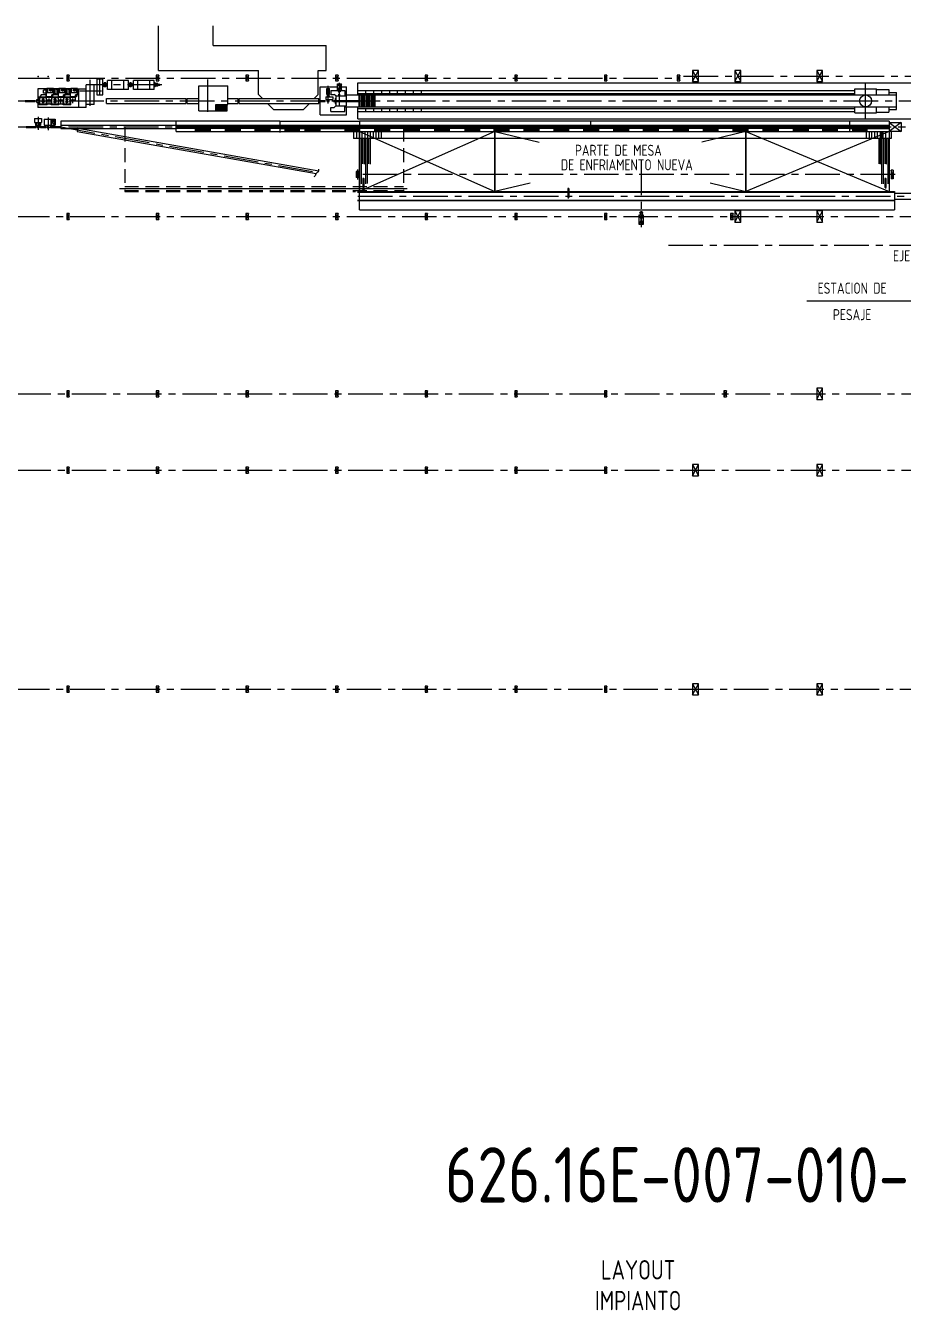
# Model space of a CAD drawing. Extents: x 10 to 414, y 6 to 241.
# Drawn here: x 155.3 to 313.9, y 8.5 to 240.5 of the extents above; entities that cross this region are included whole.
import ezdxf
from ezdxf.enums import TextEntityAlignment as Align

# ---------------------------------------------------------------- set-up
doc = ezdxf.new("R2010")
doc.units = 0
doc.header["$LTSCALE"] = 5
doc.header["$MEASUREMENT"] = 0
doc.header["$PDSIZE"] = -2
doc.linetypes.add('LINEA-LINEETTA', pattern=[2, 1.25, -0.25, 0.25, -0.25])
doc.linetypes.add('TRATTEGGIATA', pattern=[0.75, 0.5, -0.25])
doc.layers.get('0').update_dxf_attribs({"linetype": 'CONTINUOUS'})
for name, color, linetype in [('1', 7, 'LINEA-LINEETTA'), ('12', 3, 'CONTINUOUS'), ('ASSI', 2, 'CONTINUOUS'), ('COLONNA', 20, 'CONTINUOUS'), ('ESS580H', 3, 'CONTINUOUS'), ('FUTURO', 6, 'CONTINUOUS'), ('MACHINE_NUOVE', 3, 'CONTINUOUS'), ('QUOTE', 7, 'CONTINUOUS'), ('SCRITTE2', 7, 'CONTINUOUS')]:
    doc.layers.add(name, color=color, linetype=linetype)
doc.styles.add('DIN', font='DIN.shx', dxfattribs={"width": 0.85})

# ---------------------------------------------------------------- blocks, each defined once
blk = doc.blocks.new('COLONN1')
at = {"layer": 'COLONNA'}
for p, q in [((-125, 300), (125, -300)), ((125, 300), (-125, -300)), ((-125, 300), (-125, -300)), ((125, 300), (-125, 300)), ((125, -300), (125, 300)), ((-125, -300), (125, -300))]:
    blk.add_line(p, q, dxfattribs=at)
blk = doc.blocks.new('COLON2')
at = {"layer": 'COLONNA'}
for p, q in [((-290, 565), (290, -565)), ((-290, -565), (290, 565)), ((-290, 565), (-290, -565)), ((290, 565), (-290, 565)), ((290, -565), (290, 565)), ((-290, -565), (290, -565))]:
    blk.add_line(p, q, dxfattribs=at)

msp = doc.modelspace()

# ---------------------------------------------------------------- linework, layer by layer
at = {"color": 20}
for p, q in [((179.29, 232.42), (179.29, 240.52)), ((189.19, 236.92), (189.19, 240.52)), ((189.19, 236.92), (209.62, 236.92)), ((209.62, 232.42), (209.62, 236.92)), ((179.29, 232.42), (197.38, 232.42)), ((197.38, 228.1), (197.38, 232.42)), ((208.18, 228.1), (208.18, 232.42)), ((208.18, 232.42), (209.62, 232.42)), ((168.14, 230.89), (168.14, 228.01)), ((169.22, 230.89), (168.14, 230.89)), ((169.22, 228.01), (169.22, 230.89)), ((169.61, 229.46), (169.61, 230.19)), ((174.24, 229.46), (174.24, 230.19)), ((168.14, 228.01), (169.22, 228.01)), ((197.38, 228.1), (198.1, 227.38)), ((199, 226.48), (200.08, 225.4)), ((200.08, 225.4), (205.48, 225.4)), ((205.48, 225.4), (206.56, 226.48)), ((159.84, 223.54), (160.49, 222.58)), ((159.84, 222.58), (160.49, 223.54)), ((311.39, 223.03), (313.55, 223.03)), ((313.55, 223.03), (311.39, 221.41)), ((311.39, 223.03), (313.55, 221.41)), ((313.55, 223.03), (313.55, 221.41)), ((159.37, 222.31), (159.37, 222.19)), ((164.69, 221.95), (164.56, 221.43)), ((182.51, 221.41), (201.23, 221.41)), ((215.63, 221.41), (257.39, 221.41)), ((215.63, 221.41), (240.11, 221.41)), ((257.39, 221.41), (304.19, 221.41)), ((313.55, 221.41), (311.39, 221.41)), ((215.63, 210.56), (240.11, 210.56)), ((285.47, 210.56), (311.39, 210.56)), ((266.21, 206.38), (266.93, 206.38)), ((266.21, 204.58), (266.21, 206.38)), ((266.93, 206.38), (266.21, 204.58)), ((266.21, 206.38), (266.93, 204.58)), ((266.93, 204.58), (266.21, 204.58)), ((266.93, 206.38), (266.93, 204.58)), ((321.45, 190.78), (296.5, 190.78))]:
    msp.add_line(p, q, dxfattribs=at)
at = {"color": 20, "linetype": 'LINEA-LINEETTA'}
msp.add_line((266.57, 216.18), (266.57, 204.14), dxfattribs=at)
at = {"color": 20}
msp.add_lwpolyline([(207.46, 213.3), (207.56, 213.36), (207.64, 213.43), (207.69, 213.51), (207.72, 213.59), (207.75, 213.67), (207.77, 213.74), (207.8, 213.82), (207.85, 213.88), (207.91, 213.94), (207.98, 213.99), (208.06, 214.04), (208.14, 214.11), (208.21, 214.19), (208.26, 214.29), (208.28, 214.42), (208.27, 214.59)], dxfattribs=at)
at = {"layer": '1', "color": 20}
for p, q in [((33.32, 231.07), (273.3, 231.07)), ((188.23, 224.96), (188.23, 230.78)), ((274.21, 231.43), (401.42, 231.43)), ((33.32, 206.05), (357.18, 206.05)), ((63.6, 174.01), (401.42, 174.01)), ((63.6, 160.24), (347.42, 160.24)), ((33.32, 120.64), (347.42, 120.64))]:
    msp.add_line(p, q, dxfattribs=at)
at = {"layer": '12', "color": 20}
for p, q in [((166.21, 225.76), (166.21, 229.86)), ((167.65, 229.86), (166.21, 229.86)), ((166.93, 226.05), (166.93, 230.73)), ((169.22, 229.59), (169.22, 230.06)), ((169.22, 229.59), (169.22, 230.06)), ((169.22, 229.96), (169.35, 229.96)), ((169.35, 229.59), (169.35, 230.06)), ((169.35, 229.59), (169.35, 230.06)), ((169.35, 230.06), (169.48, 230.06)), ((169.35, 230.06), (169.48, 230.06)), ((169.48, 229.46), (169.48, 230.19)), ((169.48, 229.46), (169.48, 230.19)), ((169.74, 230.19), (169.48, 230.19)), ((169.74, 230.19), (169.48, 230.19)), ((169.74, 229.46), (169.74, 230.19)), ((169.74, 229.46), (169.74, 230.19)), ((169.86, 230.06), (169.74, 230.06)), ((169.86, 230.06), (169.74, 230.06)), ((169.86, 229.59), (169.86, 230.06)), ((169.86, 229.59), (169.86, 230.06)), ((170.07, 229.96), (169.86, 229.96)), ((170.07, 229.96), (169.86, 229.96)), ((170.07, 229.02), (170.07, 230.64)), ((170.07, 229.02), (170.07, 230.64)), ((173.85, 230.64), (170.07, 230.64)), ((173.85, 230.64), (170.07, 230.64)), ((170.87, 229.02), (170.87, 230.64)), ((170.87, 229.02), (170.87, 230.64)), ((173.05, 229.02), (173.05, 230.64)), ((173.05, 229.02), (173.05, 230.64)), ((173.85, 229.02), (173.85, 230.64)), ((173.85, 229.02), (173.85, 230.64)), ((173.85, 229.59), (173.85, 230.06)), ((173.85, 229.59), (173.85, 230.06)), ((173.85, 229.96), (173.99, 229.96)), ((173.99, 229.59), (173.99, 230.06)), ((173.99, 229.59), (173.99, 230.06)), ((173.99, 230.06), (174.11, 230.06)), ((173.99, 230.06), (174.11, 230.06)), ((174.11, 229.46), (174.11, 230.19)), ((174.11, 229.46), (174.11, 230.19)), ((174.37, 230.19), (174.11, 230.19)), ((174.37, 230.19), (174.11, 230.19)), ((174.37, 229.46), (174.37, 230.19)), ((174.37, 229.46), (174.37, 230.19)), ((174.5, 230.06), (174.37, 230.06)), ((174.5, 230.06), (174.37, 230.06)), ((174.5, 229.59), (174.5, 230.06)), ((174.5, 229.59), (174.5, 230.06)), ((174.7, 229.96), (174.5, 229.96)), ((174.75, 229.96), (174.5, 229.96)), ((178.53, 230.64), (174.75, 230.64)), ((178.53, 230.64), (174.75, 230.64)), ((174.75, 229.02), (174.75, 230.64)), ((174.75, 229.02), (174.75, 230.64)), ((175.55, 229.02), (175.55, 230.64)), ((175.55, 229.02), (175.55, 230.64)), ((177.73, 229.02), (177.73, 230.64)), ((177.73, 229.02), (177.73, 230.64)), ((178.53, 229.02), (178.53, 230.64)), ((178.53, 229.02), (178.53, 230.64)), ((178.71, 230.19), (178.53, 230.19)), ((178.71, 230.19), (178.53, 230.19)), ((178.71, 230.19), (178.53, 230.19)), ((178.71, 230.19), (178.53, 230.19)), ((178.71, 229.47), (178.71, 230.19)), ((178.71, 229.47), (178.71, 230.19)), ((179.19, 230.07), (178.71, 230.07)), ((179.19, 230.07), (178.71, 230.07)), ((179.19, 229.58), (179.19, 230.07)), ((179.19, 229.58), (179.19, 230.07)), ((179.54, 229.92), (179.19, 229.92)), ((179.54, 229.92), (179.19, 229.92)), ((179.54, 229.74), (179.54, 229.92)), ((179.54, 229.74), (179.54, 229.92)), ((211.63, 228.91), (211.63, 229.99)), ((211.63, 229.99), (212.35, 228.91)), ((212.35, 229.99), (211.63, 228.91)), ((211.63, 229.99), (212.35, 229.99)), ((211.99, 226.13), (211.99, 230.19)), ((212.35, 228.91), (212.35, 229.99)), ((215.32, 230.17), (322.3, 230.17)), ((215.32, 228.01), (215.32, 230.17)), ((307.12, 223.69), (307.12, 230.17)), ((159.11, 229.09), (157.47, 229.09)), ((159.11, 229.09), (157.47, 229.09)), ((157.47, 229.09), (157.47, 227.19)), ((157.47, 229.09), (157.47, 227.19)), ((159.05, 227.61), (157.47, 227.61)), ((159.05, 227.61), (157.47, 227.61)), ((157.74, 226.24), (157.74, 227.61)), ((157.74, 226.24), (157.74, 227.61)), ((159.03, 227.5), (157.84, 227.5)), ((159.03, 227.5), (157.84, 227.5)), ((157.84, 226.35), (157.84, 227.5)), ((157.84, 226.35), (157.84, 227.5)), ((158.05, 228.03), (157.85, 227.69)), ((158.05, 228.03), (157.85, 227.69)), ((157.85, 227.61), (157.85, 227.69)), ((157.85, 227.61), (157.85, 227.69)), ((158.93, 228.03), (158.05, 228.03)), ((158.91, 228.03), (158.05, 228.03)), ((159.11, 229.09), (158.16, 229.09)), ((159.11, 229.09), (158.16, 229.09)), ((158.49, 228.36), (158.49, 228.87)), ((158.49, 228.36), (158.49, 228.87)), ((158.93, 228.87), (158.49, 228.87)), ((158.91, 228.87), (158.49, 228.87)), ((158.93, 228.36), (158.49, 228.36)), ((158.91, 228.36), (158.49, 228.36)), ((158.93, 228.97), (158.93, 227.61)), ((158.93, 228.97), (158.93, 227.61)), ((158.93, 228.97), (159.11, 228.97)), ((158.93, 228.97), (159.11, 228.97)), ((159.06, 228.25), (158.93, 228.25)), ((159.06, 228.25), (158.93, 228.25)), ((160.14, 227.67), (158.93, 227.67)), ((160.14, 227.67), (158.93, 227.67)), ((159.03, 226.35), (159.03, 227.5)), ((159.03, 226.35), (159.03, 227.5)), ((159.05, 227.62), (159.99, 227.62)), ((159.05, 227.62), (159.99, 227.62)), ((159.05, 227.07), (159.05, 227.62)), ((159.05, 227.07), (159.05, 227.62)), ((159.06, 227.67), (159.06, 228.39)), ((159.06, 227.67), (159.06, 228.39)), ((160.42, 228.39), (159.06, 228.39)), ((160.42, 228.39), (159.06, 228.39)), ((159.11, 228.39), (159.11, 229.19)), ((159.11, 228.39), (159.11, 229.19)), ((160.32, 229.19), (159.11, 229.19)), ((160.32, 229.19), (159.11, 229.19)), ((159.27, 228.39), (159.27, 229.19)), ((159.27, 228.39), (159.27, 229.19)), ((160.15, 228.93), (159.54, 228.93)), ((160.15, 228.93), (159.54, 228.93)), ((159.83, 228.65), (159.83, 229.22)), ((159.83, 228.65), (159.83, 229.22)), ((159.98, 228.02), (160.42, 228.26)), ((159.98, 228.02), (160.42, 228.26)), ((159.98, 227.67), (159.98, 228.02)), ((159.98, 227.67), (159.98, 228.02)), ((159.99, 227.07), (159.99, 227.62)), ((159.99, 227.07), (159.99, 227.62)), ((161.21, 227.61), (159.99, 227.61)), ((161.19, 227.5), (160, 227.5)), ((161.19, 227.5), (160, 227.5)), ((160, 226.35), (160, 227.5)), ((160, 226.35), (160, 227.5)), ((160.42, 228.09), (160.13, 227.93)), ((160.42, 228.09), (160.13, 227.93)), ((160.14, 227.93), (160.14, 227.61)), ((160.14, 227.93), (160.14, 227.61)), ((160.18, 228.39), (160.18, 229.19)), ((160.18, 228.39), (160.18, 229.19)), ((161.22, 228.03), (160.31, 228.03)), ((161.09, 228.03), (160.31, 228.03)), ((161.07, 228.03), (160.31, 228.03)), ((161.07, 228.03), (160.31, 228.03)), ((160.32, 228.39), (160.32, 229.19)), ((160.32, 228.39), (160.32, 229.19)), ((161.27, 229.09), (160.32, 229.09)), ((161.27, 229.09), (160.32, 229.09)), ((161.27, 229.09), (160.32, 229.09)), ((160.47, 228.92), (160.32, 228.92)), ((160.47, 228.92), (160.32, 228.92)), ((160.42, 228.09), (160.42, 228.38)), ((160.42, 228.09), (160.42, 228.38)), ((160.47, 228.3), (160.42, 228.3)), ((160.47, 228.3), (160.42, 228.3)), ((160.78, 229.03), (160.47, 229.03)), ((160.47, 228.2), (160.47, 229.03)), ((160.47, 228.2), (160.47, 229.03)), ((160.78, 228.2), (160.47, 228.2)), ((160.78, 229.03), (161.09, 229.03)), ((160.78, 228.2), (160.78, 229.03)), ((160.78, 228.2), (160.78, 229.03)), ((160.78, 228.2), (161.09, 228.2)), ((161.09, 228.2), (161.09, 229.03)), ((161.09, 228.2), (161.09, 229.03)), ((161.09, 228.92), (161.25, 228.92)), ((161.09, 228.92), (161.27, 228.92)), ((161.09, 228.3), (161.14, 228.3)), ((161.09, 228.3), (161.22, 228.3)), ((161.19, 226.35), (161.19, 227.5)), ((161.19, 226.35), (161.19, 227.5)), ((161.21, 227.62), (162.15, 227.62)), ((161.21, 227.62), (162.15, 227.62)), ((161.21, 227.07), (161.21, 227.62)), ((161.21, 227.07), (161.21, 227.62)), ((162.58, 228.39), (161.22, 228.39)), ((162.58, 228.39), (161.22, 228.39)), ((161.22, 227.67), (161.22, 228.39)), ((161.22, 227.67), (161.22, 228.39)), ((162.3, 227.67), (161.22, 227.67)), ((162.48, 229.19), (161.27, 229.19)), ((162.48, 229.19), (161.27, 229.19)), ((161.27, 228.39), (161.27, 229.19)), ((161.27, 228.39), (161.27, 229.19)), ((161.43, 228.39), (161.43, 229.19)), ((161.43, 228.39), (161.43, 229.19)), ((162.31, 228.93), (161.7, 228.93)), ((162.31, 228.93), (161.7, 228.93)), ((161.99, 228.65), (161.99, 229.22)), ((161.99, 228.65), (161.99, 229.22)), ((162.14, 228.02), (162.58, 228.26)), ((162.14, 228.02), (162.58, 228.26)), ((162.14, 227.67), (162.14, 228.02)), ((162.14, 227.67), (162.14, 228.02)), ((162.15, 227.07), (162.15, 227.62)), ((162.15, 227.07), (162.15, 227.62)), ((163.37, 227.61), (162.15, 227.61)), ((163.35, 227.5), (162.16, 227.5)), ((163.35, 227.5), (162.16, 227.5)), ((162.16, 226.35), (162.16, 227.5)), ((162.16, 226.35), (162.16, 227.5)), ((162.58, 228.09), (162.29, 227.93)), ((162.58, 228.09), (162.29, 227.93)), ((162.3, 227.93), (162.3, 227.67)), ((162.34, 228.39), (162.34, 229.19)), ((162.34, 228.39), (162.34, 229.19)), ((163.38, 228.03), (162.47, 228.03)), ((163.25, 228.03), (162.47, 228.03)), ((163.23, 228.03), (162.47, 228.03)), ((163.23, 228.03), (162.47, 228.03)), ((162.48, 228.39), (162.48, 229.19)), ((162.48, 228.39), (162.48, 229.19)), ((163.43, 229.09), (162.48, 229.09)), ((163.43, 229.09), (162.48, 229.09)), ((163.43, 229.09), (162.48, 229.09)), ((162.63, 228.92), (162.48, 228.92)), ((162.63, 228.92), (162.48, 228.92)), ((162.58, 228.09), (162.58, 228.38)), ((162.58, 228.09), (162.58, 228.38)), ((162.63, 228.3), (162.58, 228.3)), ((162.63, 228.3), (162.58, 228.3)), ((162.94, 229.03), (162.63, 229.03)), ((162.63, 228.2), (162.63, 229.03)), ((162.63, 228.2), (162.63, 229.03)), ((162.94, 228.2), (162.63, 228.2)), ((162.94, 229.03), (163.25, 229.03)), ((162.94, 228.2), (162.94, 229.03)), ((162.94, 228.2), (162.94, 229.03)), ((162.94, 228.2), (163.25, 228.2)), ((163.25, 228.2), (163.25, 229.03)), ((163.25, 228.2), (163.25, 229.03)), ((163.25, 228.92), (163.43, 228.92)), ((163.25, 228.92), (163.41, 228.92)), ((163.25, 228.3), (163.38, 228.3)), ((163.25, 228.3), (163.3, 228.3)), ((163.35, 226.35), (163.35, 227.5)), ((163.35, 226.35), (163.35, 227.5)), ((163.37, 227.62), (164.31, 227.62)), ((163.37, 227.62), (164.31, 227.62)), ((163.37, 227.07), (163.37, 227.62)), ((163.37, 227.07), (163.37, 227.62)), ((163.38, 227.67), (163.38, 228.39)), ((163.38, 227.67), (163.38, 228.39)), ((164.74, 228.39), (163.38, 228.39)), ((164.74, 228.39), (163.38, 228.39)), ((164.46, 227.67), (163.38, 227.67)), ((163.43, 228.39), (163.43, 229.19)), ((163.43, 228.39), (163.43, 229.19)), ((164.64, 229.19), (163.43, 229.19)), ((164.64, 229.19), (163.43, 229.19)), ((163.59, 228.39), (163.59, 229.19)), ((163.59, 228.39), (163.59, 229.19)), ((164.47, 228.93), (163.86, 228.93)), ((164.47, 228.93), (163.86, 228.93)), ((164.15, 228.65), (164.15, 229.22)), ((164.15, 228.65), (164.15, 229.22)), ((164.3, 228.02), (164.74, 228.26)), ((164.3, 228.02), (164.74, 228.26)), ((164.3, 227.67), (164.3, 228.02)), ((164.3, 227.67), (164.3, 228.02)), ((164.31, 227.07), (164.31, 227.62)), ((164.31, 227.07), (164.31, 227.62)), ((164.74, 228.09), (164.45, 227.93)), ((164.74, 228.09), (164.45, 227.93)), ((164.46, 227.93), (164.46, 227.67)), ((164.5, 228.39), (164.5, 229.19)), ((164.5, 228.39), (164.5, 229.19)), ((164.64, 228.39), (164.64, 229.19)), ((164.64, 228.39), (164.64, 229.19)), ((164.64, 229.09), (165.64, 229.09)), ((164.74, 228.09), (164.74, 228.38)), ((164.74, 228.09), (164.74, 228.38)), ((164.87, 229.09), (166.21, 229.09)), ((164.88, 225.76), (164.88, 229.09)), ((164.88, 225.76), (164.88, 229.09)), ((167.61, 228.69), (165.07, 228.69)), ((167.65, 226.26), (167.65, 228.42)), ((169.22, 229.7), (169.35, 229.7)), ((169.35, 229.59), (169.48, 229.59)), ((169.35, 229.59), (169.48, 229.59)), ((169.74, 229.46), (169.48, 229.46)), ((169.74, 229.46), (169.48, 229.46)), ((169.86, 229.59), (169.74, 229.59)), ((169.86, 229.59), (169.74, 229.59)), ((170.07, 229.7), (169.86, 229.7)), ((170.07, 229.7), (169.86, 229.7)), ((173.85, 229.02), (170.07, 229.02)), ((173.85, 229.02), (170.07, 229.02)), ((173.85, 229.7), (173.99, 229.7)), ((173.99, 229.59), (174.11, 229.59)), ((173.99, 229.59), (174.11, 229.59)), ((174.37, 229.46), (174.11, 229.46)), ((174.37, 229.46), (174.11, 229.46)), ((174.5, 229.59), (174.37, 229.59)), ((174.5, 229.59), (174.37, 229.59)), ((174.7, 229.7), (174.5, 229.7)), ((174.75, 229.7), (174.5, 229.7)), ((178.53, 229.02), (174.75, 229.02)), ((178.53, 229.02), (174.75, 229.02)), ((178.71, 229.47), (178.53, 229.47)), ((178.71, 229.47), (178.53, 229.47)), ((178.71, 229.47), (178.53, 229.47)), ((178.71, 229.47), (178.53, 229.47)), ((179.19, 229.58), (178.71, 229.58)), ((179.19, 229.58), (178.71, 229.58)), ((179.54, 229.74), (179.19, 229.74)), ((179.54, 229.74), (179.19, 229.74)), ((186.61, 229.63), (191.83, 229.63)), ((186.61, 225.13), (186.61, 229.63)), ((191.83, 226.3), (191.83, 229.63)), ((207.46, 227.38), (208.18, 228.1)), ((208.54, 229.45), (211.63, 229.45)), ((208.54, 224.41), (208.54, 229.45)), ((209.52, 227.65), (210.78, 227.65)), ((209.52, 227.65), (209.52, 227.2)), ((209.69, 229.18), (210.23, 229.18)), ((209.69, 229.18), (210.23, 228.1)), ((209.69, 228.1), (210.23, 229.18)), ((209.69, 228.1), (209.69, 229.18)), ((209.69, 228.1), (210.23, 228.1)), ((209.75, 227.89), (209.96, 227.89)), ((209.75, 227.89), (209.75, 227.87)), ((209.75, 227.84), (209.75, 227.87)), ((209.75, 227.84), (209.96, 227.84)), ((209.81, 227.94), (209.96, 227.94)), ((209.81, 227.89), (209.81, 227.94)), ((209.81, 227.84), (209.81, 227.79)), ((209.81, 227.79), (209.96, 227.79)), ((209.96, 226.47), (209.96, 229.64)), ((210.12, 227.94), (209.96, 227.94)), ((210.18, 227.89), (209.96, 227.89)), ((210.18, 227.84), (209.96, 227.84)), ((210.12, 227.79), (209.96, 227.79)), ((210.12, 227.89), (210.12, 227.94)), ((210.12, 227.84), (210.12, 227.79)), ((210.17, 227.87), (210.18, 227.89)), ((210.17, 227.87), (210.18, 227.84)), ((210.23, 228.1), (210.23, 229.18)), ((210.46, 228.82), (212.98, 228.82)), ((210.46, 228.82), (210.46, 228.1)), ((210.46, 228.1), (211.07, 228.1)), ((210.78, 227.65), (210.78, 227.2)), ((211.34, 227.83), (211.07, 228.1)), ((211.34, 227.83), (213.25, 227.83)), ((211.34, 227.83), (211.34, 226.03)), ((211.63, 228.91), (212.35, 228.91)), ((211.78, 228.67), (211.99, 228.67)), ((211.78, 228.67), (211.78, 228.65)), ((211.78, 228.62), (211.78, 228.65)), ((211.78, 228.62), (211.99, 228.62)), ((211.83, 228.72), (211.99, 228.72)), ((211.83, 228.67), (211.83, 228.72)), ((211.83, 228.62), (211.83, 228.57)), ((211.83, 228.57), (211.99, 228.57)), ((211.9, 227.83), (211.9, 228.14)), ((211.9, 228.14), (212.08, 228.14)), ((212.15, 228.72), (211.99, 228.72)), ((212.2, 228.67), (211.99, 228.67)), ((212.2, 228.62), (211.99, 228.62)), ((212.15, 228.57), (211.99, 228.57)), ((212.08, 227.83), (212.08, 228.14)), ((212.15, 228.67), (212.15, 228.72)), ((212.15, 228.62), (212.15, 228.57)), ((212.2, 228.65), (212.2, 228.67)), ((212.2, 228.65), (212.2, 228.62)), ((212.35, 229.45), (213.25, 229.45)), ((212.98, 228.82), (212.98, 227.83)), ((213.1, 228.01), (312.7, 228.01)), ((213.1, 227.83), (213.1, 228.01)), ((213.25, 228.01), (213.25, 229.45)), ((213.25, 226.03), (213.25, 227.83)), ((215.32, 228.82), (305.14, 228.82)), ((215.32, 228.28), (305.14, 228.28)), ((215.59, 225.85), (215.59, 228.01)), ((215.68, 225.72), (215.68, 228.11)), ((215.77, 225.85), (215.77, 228.01)), ((216.04, 225.85), (216.04, 228.01)), ((216.13, 225.72), (216.13, 228.11)), ((216.22, 225.85), (216.22, 228.01)), ((216.49, 225.85), (216.49, 228.01)), ((216.58, 225.72), (216.58, 228.11)), ((216.67, 225.85), (216.67, 228.01)), ((216.76, 228.28), (216.76, 228.82)), ((216.94, 225.85), (216.94, 228.01)), ((217.03, 225.72), (217.03, 228.11)), ((217.12, 225.85), (217.12, 228.01)), ((217.39, 225.85), (217.39, 228.01)), ((217.48, 225.72), (217.48, 228.11)), ((217.57, 225.85), (217.57, 228.01)), ((217.84, 225.85), (217.84, 228.01)), ((217.93, 225.72), (217.93, 228.11)), ((218.02, 225.85), (218.02, 228.01)), ((218.2, 228.28), (218.2, 228.82)), ((218.29, 225.85), (218.29, 228.01)), ((218.38, 225.72), (218.38, 228.11)), ((218.47, 225.85), (218.47, 228.01)), ((219.64, 228.28), (219.64, 228.82)), ((221.08, 228.28), (221.08, 228.82)), ((222.52, 228.28), (222.52, 228.82)), ((223.96, 228.28), (223.96, 228.82)), ((225.4, 228.28), (225.4, 228.82)), ((226.84, 228.28), (226.84, 228.82)), ((305.14, 229.09), (309.1, 229.09)), ((305.14, 228.01), (305.14, 229.09)), ((309.1, 228.01), (309.1, 229.09)), ((309.1, 228.97), (311.32, 228.97)), ((311.32, 228.97), (311.32, 228.01)), ((311.32, 228.47), (312.7, 228.47)), ((312.7, 225.39), (312.7, 228.47)), ((155.2, 227.02), (156.98, 227.02)), ((155.2, 226.84), (156.98, 226.84)), ((156.98, 226.84), (156.98, 227.02)), ((157.32, 226.67), (157.32, 227.19)), ((157.32, 226.67), (157.32, 227.19)), ((157.32, 227.19), (157.74, 227.19)), ((157.32, 227.19), (157.74, 227.19)), ((157.32, 226.67), (157.74, 226.67)), ((157.32, 226.67), (157.74, 226.67)), ((157.47, 226.67), (157.47, 225.76)), ((157.47, 226.67), (157.47, 225.76)), ((157.74, 226.36), (157.47, 226.36)), ((157.74, 226.36), (157.47, 226.36)), ((165.64, 225.76), (157.47, 225.76)), ((166.21, 225.76), (157.47, 225.76)), ((159.14, 226.24), (157.74, 226.24)), ((159.14, 226.24), (157.74, 226.24)), ((159.03, 226.35), (157.84, 226.35)), ((159.03, 226.35), (157.84, 226.35)), ((158.67, 227.11), (158.17, 227.11)), ((158.67, 227.11), (158.17, 227.11)), ((158.67, 226.75), (158.17, 226.75)), ((158.67, 226.75), (158.17, 226.75)), ((158.42, 226.53), (158.42, 227.36)), ((159.05, 227.15), (159.99, 227.15)), ((159.05, 227.15), (159.99, 227.15)), ((159.99, 227.07), (159.05, 227.07)), ((159.99, 227.07), (159.05, 227.07)), ((159.14, 226.24), (159.14, 227.07)), ((159.14, 226.24), (159.14, 227.07)), ((159.9, 226.36), (159.14, 226.36)), ((159.9, 226.36), (159.14, 226.36)), ((159.32, 226.91), (159.32, 227.07)), ((159.32, 226.91), (159.32, 227.07)), ((159.68, 226.91), (159.32, 226.91)), ((159.68, 226.91), (159.32, 226.91)), ((159.37, 226.86), (159.37, 226.91)), ((159.37, 226.86), (159.37, 226.91)), ((159.63, 226.86), (159.37, 226.86)), ((159.63, 226.86), (159.37, 226.86)), ((159.5, 226.53), (159.5, 227.36)), ((159.5, 226.53), (159.5, 227.36)), ((159.63, 226.86), (159.63, 226.91)), ((159.63, 226.86), (159.63, 226.91)), ((159.68, 226.91), (159.68, 227.07)), ((159.68, 226.91), (159.68, 227.07)), ((159.9, 226.24), (159.9, 227.07)), ((161.3, 226.24), (159.9, 226.24)), ((161.3, 226.24), (159.9, 226.24)), ((161.19, 226.35), (160, 226.35)), ((161.19, 226.35), (160, 226.35)), ((160.83, 227.11), (160.33, 227.11)), ((160.83, 227.11), (160.33, 227.11)), ((160.83, 226.75), (160.33, 226.75)), ((160.83, 226.75), (160.33, 226.75)), ((160.58, 226.53), (160.58, 227.36)), ((161.21, 227.15), (162.15, 227.15)), ((161.21, 227.15), (162.15, 227.15)), ((162.15, 227.07), (161.21, 227.07)), ((162.15, 227.07), (161.21, 227.07)), ((161.3, 226.24), (161.3, 227.07)), ((161.3, 226.24), (161.3, 227.07)), ((162.06, 226.36), (161.3, 226.36)), ((161.48, 226.91), (161.48, 227.07)), ((161.48, 226.91), (161.48, 227.07)), ((161.84, 226.91), (161.48, 226.91)), ((161.84, 226.91), (161.48, 226.91)), ((161.53, 226.86), (161.53, 226.91)), ((161.53, 226.86), (161.53, 226.91)), ((161.79, 226.86), (161.53, 226.86)), ((161.79, 226.86), (161.53, 226.86)), ((161.66, 226.53), (161.66, 227.36)), ((161.66, 226.53), (161.66, 227.36)), ((161.79, 226.86), (161.79, 226.91)), ((161.79, 226.86), (161.79, 226.91)), ((161.84, 226.91), (161.84, 227.07)), ((161.84, 226.91), (161.84, 227.07)), ((162.06, 226.24), (162.06, 227.07)), ((163.46, 226.24), (162.06, 226.24)), ((163.46, 226.24), (162.06, 226.24)), ((163.35, 226.35), (162.16, 226.35)), ((163.35, 226.35), (162.16, 226.35)), ((162.99, 227.11), (162.49, 227.11)), ((162.99, 227.11), (162.49, 227.11)), ((162.99, 226.75), (162.49, 226.75)), ((162.99, 226.75), (162.49, 226.75)), ((162.74, 226.53), (162.74, 227.36)), ((163.37, 227.15), (164.31, 227.15)), ((163.37, 227.15), (164.31, 227.15)), ((164.31, 227.07), (163.37, 227.07)), ((164.31, 227.07), (163.37, 227.07)), ((163.46, 226.24), (163.46, 227.07)), ((163.46, 226.24), (163.46, 227.07)), ((163.64, 226.91), (163.64, 227.07)), ((163.64, 226.91), (163.64, 227.07)), ((164, 226.91), (163.64, 226.91)), ((164, 226.91), (163.64, 226.91)), ((163.69, 226.86), (163.69, 226.91)), ((163.69, 226.86), (163.69, 226.91)), ((163.95, 226.86), (163.69, 226.86)), ((163.95, 226.86), (163.69, 226.86)), ((163.82, 226.53), (163.82, 227.36)), ((163.82, 226.53), (163.82, 227.36)), ((163.95, 226.86), (163.95, 226.91)), ((163.95, 226.86), (163.95, 226.91)), ((164, 226.91), (164, 227.07)), ((164, 226.91), (164, 227.07)), ((167.65, 226.26), (166.21, 226.26)), ((167.65, 226.26), (166.21, 226.26)), ((169.87, 227.38), (184.27, 227.38)), ((169.87, 226.48), (169.87, 227.38)), ((169.87, 226.48), (184.27, 226.48)), ((184.27, 226.48), (184.27, 227.38)), ((184.45, 227.38), (186.61, 227.38)), ((184.45, 226.48), (184.45, 227.38)), ((184.45, 226.48), (186.61, 226.48)), ((186.61, 225.13), (191.71, 225.13)), ((189.67, 226.3), (191.83, 226.3)), ((189.67, 225.13), (189.67, 226.3)), ((189.67, 226.12), (191.71, 226.12)), ((189.91, 225.13), (189.91, 226.12)), ((190.09, 225.13), (190.09, 226.12)), ((190.27, 225.13), (190.27, 226.12)), ((190.45, 225.13), (190.45, 226.12)), ((190.63, 225.13), (190.63, 226.12)), ((190.81, 225.13), (190.81, 226.12)), ((190.99, 225.13), (190.99, 226.12)), ((191.17, 225.13), (191.17, 226.12)), ((191.35, 225.13), (191.35, 226.12)), ((191.53, 225.13), (191.53, 226.12)), ((191.71, 225.13), (191.71, 226.12)), ((191.83, 227.38), (193.68, 227.38)), ((191.83, 226.48), (193.68, 226.48)), ((193.68, 226.48), (193.68, 227.38)), ((193.86, 227.38), (208.26, 227.38)), ((193.86, 226.48), (193.86, 227.38)), ((193.86, 226.48), (208.26, 226.48)), ((208.26, 226.48), (208.26, 227.38)), ((208.38, 227.09), (208.38, 226.77)), ((208.38, 227.09), (208.48, 227.02)), ((208.38, 226.77), (208.48, 226.84)), ((208.48, 227.02), (209.44, 227.02)), ((208.48, 226.84), (209.44, 226.84)), ((209.44, 226.84), (209.44, 227.02)), ((209.52, 227.2), (210.78, 227.2)), ((209.78, 227.02), (210.14, 227.02)), ((209.78, 226.84), (209.78, 227.02)), ((209.78, 226.84), (210.14, 226.84)), ((210.14, 226.84), (210.14, 227.02)), ((210.46, 225.04), (210.46, 225.76)), ((210.46, 225.76), (211.07, 225.76)), ((210.9, 226.84), (210.9, 227.02)), ((210.9, 227.02), (211.2, 227.02)), ((210.9, 226.84), (211.2, 226.84)), ((211.34, 226.03), (211.07, 225.76)), ((211.2, 227.37), (211.2, 226.48)), ((211.2, 227.37), (211.34, 227.37)), ((211.2, 226.48), (211.34, 226.48)), ((211.34, 227.02), (215.59, 227.02)), ((211.34, 226.84), (215.59, 226.84)), ((211.34, 226.03), (213.25, 226.03)), ((212.98, 225.04), (212.98, 226.03)), ((213.1, 225.85), (213.1, 226.03)), ((213.1, 225.85), (312.7, 225.85)), ((213.25, 224.41), (213.25, 225.85)), ((215.32, 223.69), (215.32, 225.85)), ((215.32, 225.58), (305.14, 225.58)), ((216.76, 225.04), (216.76, 225.58)), ((218.2, 225.04), (218.2, 225.58)), ((219.64, 225.04), (219.64, 225.58)), ((221.08, 225.04), (221.08, 225.58)), ((222.52, 225.04), (222.52, 225.58)), ((223.96, 225.04), (223.96, 225.58)), ((225.4, 225.04), (225.4, 225.58)), ((226.84, 225.04), (226.84, 225.58)), ((305.14, 224.77), (305.14, 225.85)), ((309.1, 224.77), (309.1, 225.85)), ((311.32, 225.85), (311.32, 224.89)), ((311.32, 225.39), (312.7, 225.39)), ((156.89, 223.75), (156.89, 223.03)), ((156.89, 223.75), (158.15, 223.75)), ((156.89, 223.03), (158.15, 223.03)), ((157.07, 223.03), (157.07, 222.49)), ((157.25, 223.03), (157.25, 222.49)), ((157.52, 224.07), (157.52, 221.7)), ((157.79, 223.03), (157.79, 222.49)), ((157.97, 223.03), (157.97, 222.49)), ((158.15, 223.75), (158.15, 223.03)), ((158.6, 223.66), (158.6, 222.58)), ((158.6, 223.66), (160.58, 223.66)), ((159.32, 223.92), (159.32, 221.65)), ((160.58, 223.66), (160.58, 222.58)), ((161.63, 223.3), (161.63, 221.95)), ((201.23, 223.3), (182.51, 223.3)), ((182.51, 221.41), (182.51, 223.3)), ((201.23, 223.3), (201.23, 221.23)), ((208.54, 224.41), (213.25, 224.41)), ((210.46, 225.04), (212.98, 225.04)), ((215.32, 225.04), (305.14, 225.04)), ((215.32, 223.69), (322.3, 223.69)), ((257.39, 223.3), (215.63, 223.3)), ((215.63, 223.3), (215.63, 221.23)), ((304.19, 223.3), (257.39, 223.3)), ((257.39, 223.3), (257.39, 221.41)), ((311.39, 223.3), (304.19, 223.3)), ((304.19, 223.3), (304.19, 221.41)), ((305.14, 224.77), (309.1, 224.77)), ((309.1, 224.89), (311.32, 224.89)), ((311.39, 223.3), (311.39, 221.41)), ((155.36, 222.31), (157.16, 222.31)), ((155.36, 222.31), (155.36, 222.13)), ((155.36, 222.13), (157.16, 222.13)), ((157.07, 222.49), (157.97, 222.49)), ((157.16, 222.31), (157.16, 222.13)), ((157.34, 222.31), (157.34, 222.13)), ((157.34, 222.31), (157.7, 222.31)), ((157.34, 222.13), (157.7, 222.13)), ((157.7, 222.31), (157.7, 222.13)), ((157.88, 222.38), (157.88, 222.06)), ((157.88, 222.38), (157.98, 222.31)), ((157.88, 222.06), (157.98, 222.13)), ((157.98, 222.31), (158.96, 222.31)), ((157.98, 222.13), (158.96, 222.13)), ((158.6, 222.58), (160.58, 222.58)), ((158.96, 222.31), (158.96, 222.13)), ((159.14, 222.31), (159.14, 222.06)), ((159.14, 222.31), (159.37, 222.31)), ((159.14, 222.06), (159.5, 222.06)), ((159.37, 222.19), (159.5, 222.19)), ((159.5, 222.19), (159.5, 222.06)), ((159.68, 222.38), (159.78, 222.31)), ((159.68, 222.38), (159.68, 222.06)), ((159.68, 222.06), (159.78, 222.13)), ((159.78, 222.31), (161.63, 222.31)), ((159.78, 222.13), (161.63, 222.13)), ((201.23, 222.49), (182.51, 222.49)), ((182.51, 222.31), (201.23, 222.31)), ((182.51, 222.13), (201.23, 222.13)), ((201.23, 221.95), (182.51, 221.95)), ((185.93, 221.95), (185.93, 221.41)), ((185.93, 221.89), (188.63, 221.89)), ((185.93, 221.84), (188.63, 221.84)), ((185.93, 221.79), (188.63, 221.79)), ((185.93, 221.73), (188.63, 221.73)), ((185.93, 221.68), (188.63, 221.68)), ((185.93, 221.62), (188.63, 221.62)), ((185.93, 221.57), (188.63, 221.57)), ((185.93, 221.52), (188.63, 221.52)), ((185.93, 221.46), (188.63, 221.46)), ((188.63, 221.95), (188.63, 221.41)), ((191.33, 221.95), (191.33, 221.41)), ((191.33, 221.89), (194.03, 221.89)), ((191.33, 221.84), (194.03, 221.84)), ((191.33, 221.79), (194.03, 221.79)), ((191.33, 221.73), (194.03, 221.73)), ((191.33, 221.68), (194.03, 221.68)), ((191.33, 221.62), (194.03, 221.62)), ((191.33, 221.57), (194.03, 221.57)), ((191.33, 221.52), (194.03, 221.52)), ((191.33, 221.46), (194.03, 221.46)), ((194.03, 221.95), (194.03, 221.41)), ((196.73, 221.95), (196.73, 221.41)), ((196.73, 221.89), (199.43, 221.89)), ((196.73, 221.84), (199.43, 221.84)), ((196.73, 221.79), (199.43, 221.79)), ((196.73, 221.73), (199.43, 221.73)), ((196.73, 221.68), (199.43, 221.68)), ((196.73, 221.62), (199.43, 221.62)), ((196.73, 221.57), (199.43, 221.57)), ((196.73, 221.52), (199.43, 221.52)), ((196.73, 221.46), (199.43, 221.46)), ((199.43, 221.95), (199.43, 221.41)), ((202.13, 221.95), (202.13, 221.41)), ((202.13, 221.89), (204.83, 221.89)), ((202.13, 221.84), (204.83, 221.84)), ((202.13, 221.79), (204.83, 221.79)), ((202.13, 221.73), (204.83, 221.73)), ((202.13, 221.68), (204.83, 221.68)), ((202.13, 221.62), (204.83, 221.62)), ((202.13, 221.57), (204.83, 221.57)), ((202.13, 221.52), (204.83, 221.52)), ((202.13, 221.46), (204.83, 221.46)), ((203.03, 221.95), (203.03, 221.41)), ((205.73, 221.95), (205.73, 221.41)), ((205.73, 221.89), (208.43, 221.89)), ((205.73, 221.84), (208.43, 221.84)), ((205.73, 221.79), (208.43, 221.79)), ((205.73, 221.73), (208.43, 221.73)), ((205.73, 221.68), (208.43, 221.68)), ((205.73, 221.62), (208.43, 221.62)), ((205.73, 221.57), (208.43, 221.57)), ((205.73, 221.52), (208.43, 221.52)), ((205.73, 221.46), (208.43, 221.46)), ((208.43, 221.95), (208.43, 221.41)), ((212.93, 221.89), (215.63, 221.89)), ((212.93, 221.84), (215.63, 221.84)), ((212.93, 221.79), (215.63, 221.79)), ((212.93, 221.73), (215.63, 221.73)), ((212.93, 221.68), (215.63, 221.68)), ((212.93, 221.62), (215.63, 221.62)), ((212.93, 221.57), (215.63, 221.57)), ((212.93, 221.52), (215.63, 221.52)), ((212.93, 221.46), (215.63, 221.46)), ((214.22, 221.95), (214.22, 221.41)), ((214.53, 221.41), (214.53, 220.13)), ((215.13, 220.13), (215.13, 221.41)), ((257.39, 222.49), (215.63, 222.49)), ((215.63, 222.31), (257.39, 222.31)), ((215.63, 222.13), (257.39, 222.13)), ((257.39, 221.95), (215.63, 221.95)), ((215.63, 221.95), (215.63, 221.41)), ((215.63, 210.79), (215.63, 221.41)), ((215.63, 221.41), (215.63, 210.74)), ((215.63, 210.56), (215.63, 221.41)), ((240.11, 221.41), (215.63, 210.56)), ((215.63, 221.41), (240.11, 210.56)), ((216.13, 220.13), (216.13, 221.41)), ((216.63, 220.13), (216.63, 221.41)), ((217.14, 220.13), (217.14, 221.41)), ((217.64, 220.13), (217.64, 221.41)), ((218.14, 220.13), (218.14, 221.41)), ((218.33, 221.95), (218.33, 221.41)), ((218.33, 221.89), (221.03, 221.89)), ((218.33, 221.84), (221.03, 221.84)), ((218.33, 221.79), (221.03, 221.79)), ((218.33, 221.73), (221.03, 221.73)), ((218.33, 221.68), (221.03, 221.68)), ((218.33, 221.62), (221.03, 221.62)), ((218.33, 221.57), (221.03, 221.57)), ((218.33, 221.52), (221.03, 221.52)), ((218.33, 221.46), (221.03, 221.46)), ((218.64, 220.13), (218.64, 221.41)), ((219.14, 220.13), (219.14, 221.41)), ((219.59, 220.13), (219.59, 221.41)), ((221.03, 221.95), (221.03, 221.41)), ((223.73, 221.95), (223.73, 221.41)), ((223.73, 221.89), (226.43, 221.89)), ((223.73, 221.84), (226.43, 221.84)), ((223.73, 221.79), (226.43, 221.79)), ((223.73, 221.73), (226.43, 221.73)), ((223.73, 221.68), (226.43, 221.68)), ((223.73, 221.62), (226.43, 221.62)), ((223.73, 221.57), (226.43, 221.57)), ((223.73, 221.52), (226.43, 221.52)), ((223.73, 221.46), (226.43, 221.46)), ((226.43, 221.95), (226.43, 221.41)), ((229.13, 221.95), (231.83, 221.95)), ((229.13, 221.89), (231.83, 221.89)), ((229.13, 221.84), (231.83, 221.84)), ((229.13, 221.79), (231.83, 221.79)), ((229.13, 221.73), (231.83, 221.73)), ((229.13, 221.68), (231.83, 221.68)), ((229.13, 221.62), (231.83, 221.62)), ((229.13, 221.57), (231.83, 221.57)), ((229.13, 221.52), (231.83, 221.52)), ((229.13, 221.46), (231.83, 221.46)), ((230.42, 221.95), (230.42, 221.41)), ((231.83, 221.95), (231.83, 221.41)), ((234.64, 221.95), (234.64, 221.41)), ((234.64, 221.95), (237.34, 221.95)), ((234.64, 221.89), (237.34, 221.89)), ((234.64, 221.84), (237.34, 221.84)), ((234.64, 221.79), (237.34, 221.79)), ((234.64, 221.73), (237.34, 221.73)), ((234.64, 221.68), (237.34, 221.68)), ((234.64, 221.62), (237.34, 221.62)), ((234.64, 221.57), (237.34, 221.57)), ((234.64, 221.52), (237.34, 221.52)), ((234.64, 221.46), (237.34, 221.46)), ((237.34, 221.95), (237.34, 221.41)), ((239.93, 221.95), (239.93, 221.41)), ((239.93, 221.95), (242.63, 221.95)), ((239.93, 221.89), (242.63, 221.89)), ((239.93, 221.84), (242.63, 221.84)), ((239.93, 221.79), (242.63, 221.79)), ((239.93, 221.73), (242.63, 221.73)), ((239.93, 221.68), (242.63, 221.68)), ((239.93, 221.62), (242.63, 221.62)), ((239.93, 221.57), (242.63, 221.57)), ((239.93, 221.52), (242.63, 221.52)), ((239.93, 221.46), (242.63, 221.46)), ((240.11, 221.41), (248.09, 219.5)), ((240.11, 210.56), (240.11, 221.41)), ((240.11, 221.41), (240.11, 210.56)), ((240.11, 221.41), (240.11, 210.74)), ((242.63, 221.95), (242.63, 221.41)), ((245.33, 221.95), (248.03, 221.95)), ((245.33, 221.95), (245.33, 221.41)), ((245.33, 221.89), (248.03, 221.89)), ((245.33, 221.84), (248.03, 221.84)), ((245.33, 221.79), (248.03, 221.79)), ((245.33, 221.73), (248.03, 221.73)), ((245.33, 221.68), (248.03, 221.68)), ((245.33, 221.62), (248.03, 221.62)), ((245.33, 221.57), (248.03, 221.57)), ((245.33, 221.52), (248.03, 221.52)), ((245.33, 221.46), (248.03, 221.46)), ((248.03, 221.95), (248.03, 221.41)), ((250.73, 221.95), (253.43, 221.95)), ((250.73, 221.95), (250.73, 221.41)), ((250.73, 221.89), (253.43, 221.89)), ((250.73, 221.84), (253.43, 221.84)), ((250.73, 221.79), (253.43, 221.79)), ((250.73, 221.73), (253.43, 221.73)), ((250.73, 221.68), (253.43, 221.68)), ((250.73, 221.62), (253.43, 221.62)), ((250.73, 221.57), (253.43, 221.57)), ((250.73, 221.52), (253.43, 221.52)), ((250.73, 221.46), (253.43, 221.46)), ((253.43, 221.95), (253.43, 221.41)), ((256.13, 221.95), (256.13, 221.41)), ((256.13, 221.89), (257.39, 221.89)), ((256.13, 221.84), (257.39, 221.84)), ((256.13, 221.79), (257.39, 221.79)), ((256.13, 221.73), (257.39, 221.73)), ((256.13, 221.68), (257.39, 221.68)), ((256.13, 221.62), (257.39, 221.62)), ((256.13, 221.57), (257.39, 221.57)), ((256.13, 221.52), (257.39, 221.52)), ((256.13, 221.46), (257.39, 221.46)), ((304.19, 222.49), (257.39, 222.49)), ((257.39, 222.31), (304.19, 222.31)), ((257.39, 222.13), (304.19, 222.13)), ((304.19, 221.95), (257.39, 221.95)), ((257.39, 221.95), (258.83, 221.95)), ((257.39, 221.89), (258.83, 221.89)), ((257.39, 221.84), (258.83, 221.84)), ((257.39, 221.79), (258.83, 221.79)), ((257.39, 221.73), (258.83, 221.73)), ((257.39, 221.68), (258.83, 221.68)), ((257.39, 221.62), (258.83, 221.62)), ((257.39, 221.57), (258.83, 221.57)), ((257.39, 221.52), (258.83, 221.52)), ((257.39, 221.46), (258.83, 221.46)), ((258.83, 221.95), (258.83, 221.41)), ((261.53, 221.95), (264.23, 221.95)), ((261.53, 221.95), (261.53, 221.41)), ((261.53, 221.89), (264.23, 221.89)), ((261.53, 221.84), (264.23, 221.84)), ((261.53, 221.79), (264.23, 221.79)), ((261.53, 221.73), (264.23, 221.73)), ((261.53, 221.68), (264.23, 221.68)), ((261.53, 221.62), (264.23, 221.62)), ((261.53, 221.57), (264.23, 221.57)), ((261.53, 221.52), (264.23, 221.52)), ((261.53, 221.46), (264.23, 221.46)), ((264.23, 221.95), (264.23, 221.41)), ((266.93, 221.95), (269.63, 221.95)), ((266.93, 221.95), (266.93, 221.41)), ((266.93, 221.89), (269.63, 221.89)), ((266.93, 221.84), (269.63, 221.84)), ((266.93, 221.79), (269.63, 221.79)), ((266.93, 221.73), (269.63, 221.73)), ((266.93, 221.68), (269.63, 221.68)), ((266.93, 221.62), (269.63, 221.62)), ((266.93, 221.57), (269.63, 221.57)), ((266.93, 221.52), (269.63, 221.52)), ((266.93, 221.46), (269.63, 221.46)), ((269.63, 221.95), (269.63, 221.41)), ((272.33, 221.95), (272.33, 221.41)), ((272.33, 221.95), (275.03, 221.95)), ((272.33, 221.89), (275.03, 221.89)), ((272.33, 221.84), (275.03, 221.84)), ((272.33, 221.79), (275.03, 221.79)), ((272.33, 221.73), (275.03, 221.73)), ((272.33, 221.68), (275.03, 221.68)), ((272.33, 221.62), (275.03, 221.62)), ((272.33, 221.57), (275.03, 221.57)), ((272.33, 221.52), (275.03, 221.52)), ((272.33, 221.46), (275.03, 221.46)), ((275.03, 221.95), (275.03, 221.41)), ((285.47, 221.41), (277.49, 219.5)), ((277.73, 221.95), (280.43, 221.95)), ((277.73, 221.95), (277.73, 221.41)), ((277.73, 221.89), (280.43, 221.89)), ((277.73, 221.84), (280.43, 221.84)), ((277.73, 221.79), (280.43, 221.79)), ((277.73, 221.73), (280.43, 221.73)), ((277.73, 221.68), (280.43, 221.68)), ((277.73, 221.62), (280.43, 221.62)), ((277.73, 221.57), (280.43, 221.57)), ((277.73, 221.52), (280.43, 221.52)), ((277.73, 221.46), (280.43, 221.46)), ((280.43, 221.95), (280.43, 221.41)), ((283.12, 221.95), (285.82, 221.95)), ((283.12, 221.95), (283.12, 221.41)), ((283.12, 221.89), (285.82, 221.89)), ((283.12, 221.84), (285.82, 221.84)), ((283.12, 221.79), (285.82, 221.79)), ((283.12, 221.73), (285.82, 221.73)), ((283.12, 221.68), (285.82, 221.68)), ((283.12, 221.62), (285.82, 221.62)), ((283.12, 221.57), (285.82, 221.57)), ((283.12, 221.52), (285.82, 221.52)), ((283.12, 221.46), (285.82, 221.46)), ((285.47, 222.31), (285.47, 210.74)), ((311.39, 221.41), (285.47, 210.56)), ((285.47, 221.41), (311.39, 210.56)), ((285.47, 221.41), (285.47, 210.56)), ((285.47, 210.56), (285.47, 221.41)), ((285.47, 221.41), (285.47, 210.74)), ((285.82, 221.95), (285.82, 221.41)), ((288.51, 221.95), (288.51, 221.41)), ((288.51, 221.95), (291.21, 221.95)), ((288.51, 221.89), (291.21, 221.89)), ((288.51, 221.84), (291.21, 221.84)), ((288.51, 221.79), (291.21, 221.79)), ((288.51, 221.73), (291.21, 221.73)), ((288.51, 221.68), (291.21, 221.68)), ((288.51, 221.62), (291.21, 221.62)), ((288.51, 221.57), (291.21, 221.57)), ((288.51, 221.52), (291.21, 221.52)), ((288.51, 221.46), (291.21, 221.46)), ((291.32, 221.95), (291.32, 221.41)), ((294.01, 221.95), (296.71, 221.95)), ((294.01, 221.95), (294.01, 221.41)), ((294.01, 221.89), (296.71, 221.89)), ((294.01, 221.84), (296.71, 221.84)), ((294.01, 221.79), (296.71, 221.79)), ((294.01, 221.73), (296.71, 221.73)), ((294.01, 221.68), (296.71, 221.68)), ((294.01, 221.62), (296.71, 221.62)), ((294.01, 221.57), (296.71, 221.57)), ((294.01, 221.52), (296.71, 221.52)), ((294.01, 221.46), (296.71, 221.46)), ((296.71, 221.95), (296.71, 221.41)), ((299.26, 221.95), (301.96, 221.95)), ((299.26, 221.89), (301.96, 221.89)), ((299.26, 221.84), (301.96, 221.84)), ((299.26, 221.79), (301.96, 221.79)), ((299.26, 221.73), (301.96, 221.73)), ((299.26, 221.68), (301.96, 221.68)), ((299.26, 221.62), (301.96, 221.62)), ((299.26, 221.57), (301.96, 221.57)), ((299.26, 221.52), (301.96, 221.52)), ((299.26, 221.46), (301.96, 221.46)), ((300.55, 221.95), (300.55, 221.41)), ((301.96, 221.95), (301.96, 221.41)), ((311.39, 222.49), (304.19, 222.49)), ((304.19, 222.31), (311.39, 222.31)), ((304.19, 222.13), (311.39, 222.13)), ((304.19, 221.95), (311.39, 221.95)), ((304.19, 221.41), (311.39, 221.41)), ((304.73, 221.95), (304.73, 221.41)), ((304.73, 221.95), (307.43, 221.95)), ((304.73, 221.89), (307.43, 221.89)), ((304.73, 221.84), (307.43, 221.84)), ((304.73, 221.79), (307.43, 221.79)), ((304.73, 221.73), (307.43, 221.73)), ((304.73, 221.68), (307.43, 221.68)), ((304.73, 221.62), (307.43, 221.62)), ((304.73, 221.57), (307.43, 221.57)), ((304.73, 221.52), (307.43, 221.52)), ((304.73, 221.46), (307.43, 221.46)), ((307.27, 220.13), (307.27, 221.41)), ((307.8, 220.13), (307.8, 221.41)), ((308.27, 220.13), (308.27, 221.41)), ((308.77, 220.13), (308.77, 221.41)), ((309.28, 220.13), (309.28, 221.41)), ((309.78, 220.13), (309.78, 221.41)), ((310.03, 211.96), (310.03, 221.41)), ((310.28, 220.13), (310.28, 221.41)), ((310.78, 220.13), (310.78, 221.41)), ((311.39, 222.31), (311.39, 210.74)), ((311.39, 221.41), (311.39, 210.56)), ((311.39, 221.41), (311.39, 210.74)), ((311.73, 221.41), (311.73, 220.13)), ((244.43, 220.13), (214.53, 220.13)), ((215.91, 220.13), (215.91, 211.97)), ((216.18, 220.13), (216.18, 215.54)), ((216.45, 220.13), (216.45, 215.53)), ((216.72, 220.13), (216.72, 211.97)), ((216.99, 220.13), (216.99, 211.99)), ((217.26, 220.13), (217.26, 215.54)), ((217.53, 220.13), (217.53, 215.53)), ((284.03, 220.13), (244.43, 220.13)), ((311.73, 220.13), (284.03, 220.13)), ((309.49, 220.13), (309.49, 215.54)), ((309.76, 220.13), (309.76, 215.53)), ((310.31, 220.13), (310.31, 211.97)), ((310.58, 220.13), (310.58, 215.54)), ((310.85, 220.13), (310.85, 215.53)), ((311.12, 220.13), (311.12, 211.97)), ((215.05, 214.17), (215.05, 213.09)), ((215.45, 214.17), (215.05, 214.17)), ((215.25, 214.56), (215.25, 212.74)), ((215.45, 214.17), (215.45, 213.09)), ((312.07, 214.44), (311.71, 212.83)), ((312.07, 212.83), (311.71, 214.44)), ((311.71, 214.44), (311.71, 212.83)), ((312.07, 214.44), (311.71, 212.83)), ((312.07, 212.83), (311.71, 214.44)), ((311.71, 214.44), (311.71, 212.83)), ((311.71, 214.44), (311.71, 212.83)), ((312.07, 212.83), (311.71, 214.44)), ((312.07, 214.44), (311.71, 212.83)), ((312.07, 214.44), (311.71, 214.44)), ((312.07, 214.44), (311.71, 214.44)), ((312.07, 214.44), (311.71, 214.44)), ((312.07, 214.44), (312.07, 212.83)), ((312.07, 214.44), (312.07, 212.83)), ((312.07, 214.44), (312.07, 212.83)), ((215.45, 213.09), (215.05, 213.09)), ((216.23, 212.89), (216.23, 211.27)), ((216.23, 212.89), (216.23, 211.27)), ((216.41, 212.89), (216.23, 212.89)), ((216.41, 212.89), (216.23, 212.89)), ((216.41, 211.27), (216.23, 211.27)), ((216.41, 211.27), (216.23, 211.27)), ((216.32, 212.99), (216.32, 211.08)), ((216.41, 212.89), (216.41, 211.27)), ((216.41, 212.89), (216.41, 211.27)), ((246.5, 212.09), (240.11, 210.56)), ((253.35, 211.22), (253.35, 209.31)), ((279, 212.11), (285.47, 210.56)), ((310.62, 212.89), (310.62, 211.27)), ((310.62, 212.89), (310.62, 211.27)), ((310.8, 212.89), (310.62, 212.89)), ((310.8, 212.89), (310.62, 212.89)), ((310.8, 211.27), (310.62, 211.27)), ((310.8, 211.27), (310.62, 211.27)), ((310.71, 212.99), (310.71, 211.08)), ((310.8, 212.89), (310.8, 211.27)), ((310.8, 212.89), (310.8, 211.27)), ((312.07, 212.83), (311.71, 212.83)), ((312.07, 212.83), (311.71, 212.83)), ((312.07, 212.83), (311.71, 212.83)), ((172.24, 211.1), (224.22, 211.1)), ((215.28, 210.56), (312.36, 210.56)), ((215.28, 210.47), (312.36, 210.47)), ((215.28, 209.03), (312.36, 209.03)), ((215.28, 208.94), (312.36, 208.94)), ((215.64, 207.23), (215.64, 210.56)), ((253.44, 211.12), (253.26, 211.12)), ((253.44, 211.12), (253.26, 211.12)), ((253.26, 211.12), (253.26, 209.5)), ((253.26, 211.12), (253.26, 209.5)), ((253.44, 209.5), (253.26, 209.5)), ((253.44, 209.5), (253.26, 209.5)), ((253.44, 211.12), (253.44, 209.5)), ((253.44, 211.12), (253.44, 209.5)), ((312.36, 210.56), (312.36, 207.23)), ((312.36, 210.29), (321.58, 210.29)), ((312.36, 209.21), (321.72, 209.21)), ((215.64, 207.23), (312.36, 207.23))]:
    msp.add_line(p, q, dxfattribs=at)
at = {"layer": '12', "color": 20, "linetype": 'LINEA-LINEETTA'}
for p, q in [((166.93, 226.05), (166.93, 230.73)), ((179.91, 229.83), (167.66, 229.83)), ((168.68, 228.01), (168.68, 230.89)), ((169, 228.69), (165.73, 228.69)), ((143.14, 226.93), (338.17, 226.93))]:
    msp.add_line(p, q, dxfattribs=at)
at = {"layer": '12', "color": 20, "linetype": 'Continuous'}
for p, q in [((167.65, 226.26), (167.65, 229.86)), ((159.84, 223.54), (159.84, 222.58)), ((159.84, 223.54), (160.49, 223.54)), ((160.49, 223.54), (160.49, 222.58)), ((159.84, 222.58), (160.49, 222.58))]:
    msp.add_line(p, q, dxfattribs=at)
at = {"layer": '12', "color": 20, "linetype": 'TRATTEGGIATA'}
for p, q in [((173.18, 222.13), (173.18, 210.56)), ((223.58, 222.13), (223.58, 210.56)), ((173.18, 211.46), (223.58, 211.46)), ((173.18, 210.74), (223.58, 210.74)), ((173.18, 210.56), (214.88, 210.56))]:
    msp.add_line(p, q, dxfattribs=at)
at = {"layer": '12', "color": 20}
msp.add_circle((307.12, 226.93), 1.08, dxfattribs=at)
at = {"layer": '12', "color": 4, "extrusion": (0, 0, -1)}
for centre, radius, start, end in [((-159.83, 228.93), 0.257, 0, 180), ((-159.83, 228.93), 0.257, 0, 180), ((-159.83, 228.93), 0.257, 180, 0), ((-159.83, 228.93), 0.257, 180, 0), ((-161.99, 228.93), 0.257, 0, 180), ((-161.99, 228.93), 0.257, 0, 180), ((-161.99, 228.93), 0.257, 180, 0), ((-161.99, 228.93), 0.257, 180, 0), ((-164.15, 228.93), 0.257, 0, 180), ((-164.15, 228.93), 0.257, 0, 180), ((-164.15, 228.93), 0.257, 180, 0), ((-164.15, 228.93), 0.257, 180, 0), ((-158.42, 226.75), 0.18, 0, 180), ((-158.42, 226.75), 0.18, 0, 180), ((-158.42, 226.75), 0.18, 180, 0), ((-158.42, 226.75), 0.18, 180, 0), ((-160.58, 226.75), 0.18, 0, 180), ((-160.58, 226.75), 0.18, 0, 180), ((-160.58, 226.75), 0.18, 180, 0), ((-160.58, 226.75), 0.18, 180, 0), ((-162.74, 226.75), 0.18, 0, 180), ((-162.74, 226.75), 0.18, 0, 180), ((-162.74, 226.75), 0.18, 180, 0), ((-162.74, 226.75), 0.18, 180, 0)]:
    msp.add_arc(centre, radius, start, end, dxfattribs=at)
at = {"layer": '12', "color": 20}
for centre, start, end in [((158.42, 227.11), 0, 180), ((158.42, 227.11), 0, 180), ((158.42, 227.11), 180, 0), ((158.42, 227.11), 180, 0), ((160.58, 227.11), 0, 180), ((160.58, 227.11), 0, 180), ((160.58, 227.11), 180, 0), ((160.58, 227.11), 180, 0), ((162.74, 227.11), 0, 180), ((162.74, 227.11), 0, 180), ((162.74, 227.11), 180, 0), ((162.74, 227.11), 180, 0)]:
    msp.add_arc(centre, 0.18, start, end, dxfattribs=at)
at = {"layer": 'ASSI', "color": 20, "linetype": 'LINEA-LINEETTA'}
for p, q in [((53.01, 222.22), (314.34, 222.22)), ((161.61, 222.22), (208.04, 214.03)), ((312.46, 213.63), (215.25, 213.63)), ((215.34, 209.75), (379.56, 209.75))]:
    msp.add_line(p, q, dxfattribs=at)
at = {"layer": 'ESS580H', "color": 20}
for p, q in [((266.31, 206.64), (266.31, 206.79)), ((266.83, 206.79), (266.31, 206.79)), ((266.83, 206.64), (266.31, 206.64)), ((266.71, 206.89), (266.43, 206.89)), ((266.43, 206.89), (266.43, 206.79)), ((266.43, 206.64), (266.43, 206.38)), ((266.71, 206.89), (266.71, 206.79)), ((266.71, 206.64), (266.71, 206.38)), ((266.83, 206.64), (266.83, 206.79))]:
    msp.add_line(p, q, dxfattribs=at)
at = {"layer": 'FUTURO', "color": 20, "linetype": 'LINEA-LINEETTA'}
msp.add_line((271.46, 200.89), (380.65, 200.89), dxfattribs=at)
at = {"layer": 'MACHINE_NUOVE', "color": 20}
for p, q in [((182.51, 223.3), (161.63, 223.3)), ((201.23, 223.3), (215.63, 223.3)), ((182.51, 222.49), (161.63, 222.49)), ((161.63, 221.95), (182.51, 221.95)), ((164.56, 221.43), (207.79, 213.8)), ((208.25, 214.27), (164.69, 221.95)), ((215.63, 222.49), (201.23, 222.49)), ((215.63, 222.31), (201.23, 222.31)), ((201.23, 222.13), (215.63, 222.13)), ((201.23, 221.95), (215.63, 221.95)), ((201.23, 221.41), (215.63, 221.41))]:
    msp.add_line(p, q, dxfattribs=at)
at = {"layer": 'QUOTE', "color": 20, "linetype": 'ByBlock'}
for p in [(157.52, 231.36), (159.32, 231.33)]:
    msp.add_point(p, dxfattribs=at)

# ---------------------------------------------------------------- block references
at = {"layer": 'COLONNA', "color": 20, "xscale": 0.0018, "yscale": 0.0018, "zscale": 0.0018}
for name, p in [('COLON2', (276.36, 231.43)), ('COLON2', (284.02, 231.43)), ('COLON2', (298.82, 231.43)), ('COLONN1', (162.92, 231.07)), ('COLONN1', (179.12, 231.07)), ('COLONN1', (195.32, 231.07)), ('COLONN1', (211.52, 231.07)), ('COLONN1', (227.72, 231.07)), ('COLONN1', (243.92, 231.07)), ('COLONN1', (260.12, 231.07)), ('COLONN1', (273.3, 231.07)), ('COLONN1', (162.92, 206.05)), ('COLONN1', (179.12, 206.05)), ('COLONN1', (195.32, 206.05)), ('COLONN1', (211.52, 206.05)), ('COLONN1', (227.72, 206.05)), ('COLONN1', (243.92, 206.05)), ('COLONN1', (260.12, 206.05)), ('COLONN1', (282.94, 206.05)), ('COLON2', (284.02, 206.05)), ('COLON2', (298.82, 206.05)), ('COLONN1', (162.92, 174.01)), ('COLONN1', (179.12, 174.01)), ('COLONN1', (195.32, 174.01)), ('COLONN1', (211.52, 174.01)), ('COLONN1', (227.72, 174.01)), ('COLONN1', (243.92, 174.01)), ('COLONN1', (260.12, 174.01)), ('COLONN1', (281.72, 174.01)), ('COLON2', (298.82, 174.01)), ('COLONN1', (162.92, 160.24)), ('COLONN1', (179.12, 160.24)), ('COLONN1', (195.32, 160.24)), ('COLONN1', (211.52, 160.24)), ('COLONN1', (227.72, 160.24)), ('COLONN1', (243.92, 160.24)), ('COLONN1', (260.12, 160.24)), ('COLON2', (276.36, 160.24)), ('COLON2', (298.82, 160.24)), ('COLONN1', (162.92, 120.64)), ('COLONN1', (179.12, 120.64)), ('COLONN1', (195.32, 120.64)), ('COLONN1', (211.52, 120.64)), ('COLONN1', (227.72, 120.64)), ('COLONN1', (243.92, 120.64)), ('COLONN1', (260.12, 120.64)), ('COLON2', (276.36, 120.64)), ('COLON2', (298.82, 120.64))]:
    msp.add_blockref(name, p, dxfattribs=at)

# ---------------------------------------------------------------- texts
at = {"color": 2, "style": 'DIN', "width": 0.8}
for s, p in [('LAYOUT', (266, 14.02)), ('IMPIANTO', (266, 8.47))]:
    msp.add_text(s, height=3.5, dxfattribs=at).set_placement(p, align=Align.CENTER)
at = {"color": 2, "insert": (231.05, 37.92), "char_height": 10, "width": 111.0411, "attachment_point": 1, "style": 'DIN'}
msp.add_mtext('626.16E-007-010-2', dxfattribs=at)
at = {"layer": '12', "color": 7, "style": 'DIN', "width": 0.8}
for s, p in [('PARTE DE MESA', (262.42, 217.01)), ('DE ENFRIAMENTO NUEVA', (263.95, 214.39)), ('EJE CAMINO DE RODILLOS TRENO "A"', (330, 197.96))]:
    msp.add_text(s, height=2, dxfattribs=at).set_placement(p, align=Align.CENTER)
at = {"layer": 'SCRITTE2', "color": 7, "style": 'DIN', "width": 0.8}
for s, p in [('ESTACION DE', (304.68, 192.1)), ('PESAJE', (304.68, 187.32))]:
    msp.add_text(s, height=2, dxfattribs=at).set_placement(p, align=Align.CENTER)

doc.saveas('drawing.dxf')
